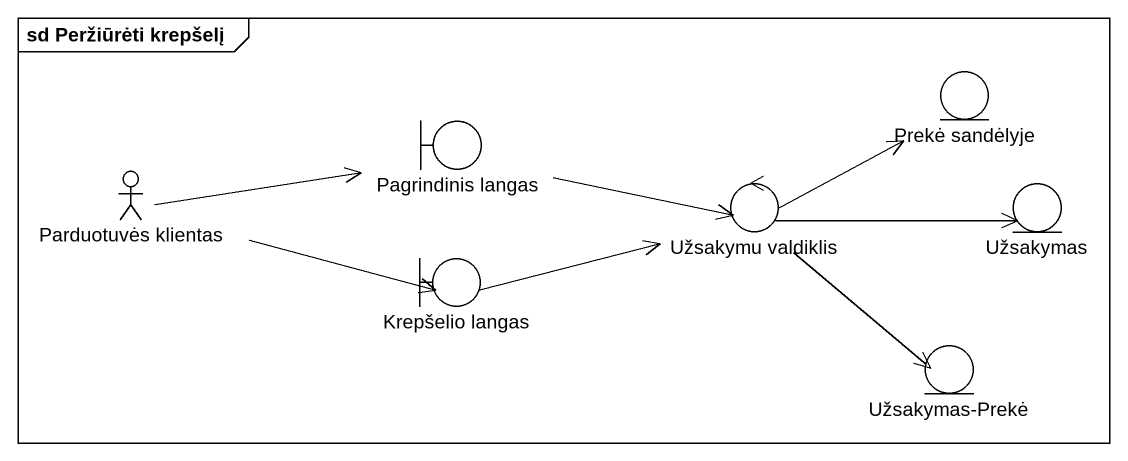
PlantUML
@startuml
mainframe sd Peržiūrėti krepšelį
entity "Prekė sandėlyje" as Prekė_sandėlyje
actor "Parduotuvės klientas" as Parduotuvės_klientas
boundary "Pagrindinis langas" as Pagrindinis_langas
control "Užsakymu valdiklis" as Užsakymu_valdiklis
entity Užsakymas
boundary "Krepšelio langas" as Krepšelio_langas
entity "Užsakymas-Prekė" as Užsakymas_Prekė
Parduotuvės_klientas -right-> Pagrindinis_langas
Parduotuvės_klientas -right-> Krepšelio_langas
Pagrindinis_langas -right-> Užsakymu_valdiklis
Užsakymu_valdiklis -right-> Prekė_sandėlyje
Užsakymu_valdiklis -right-> Užsakymas
Užsakymu_valdiklis --> Užsakymas_Prekė
Krepšelio_langas -right-> Užsakymu_valdiklis
@enduml
